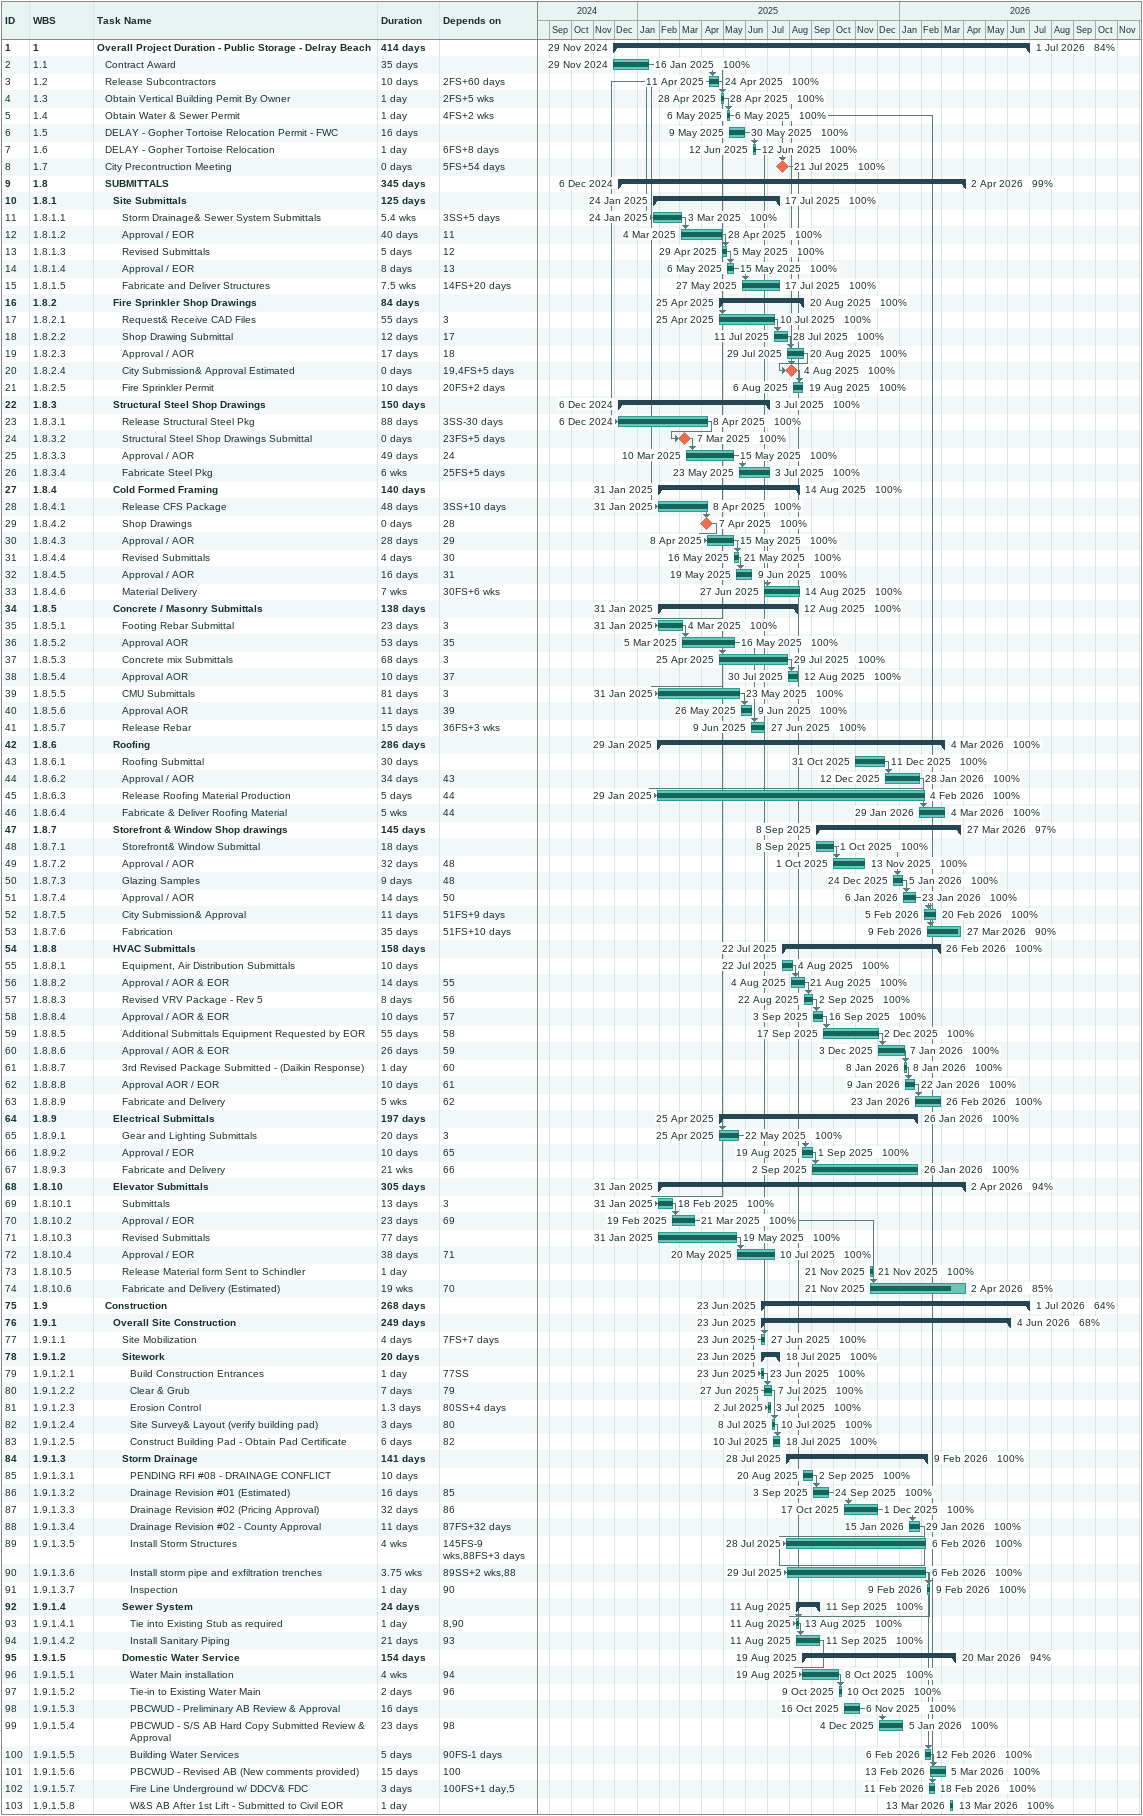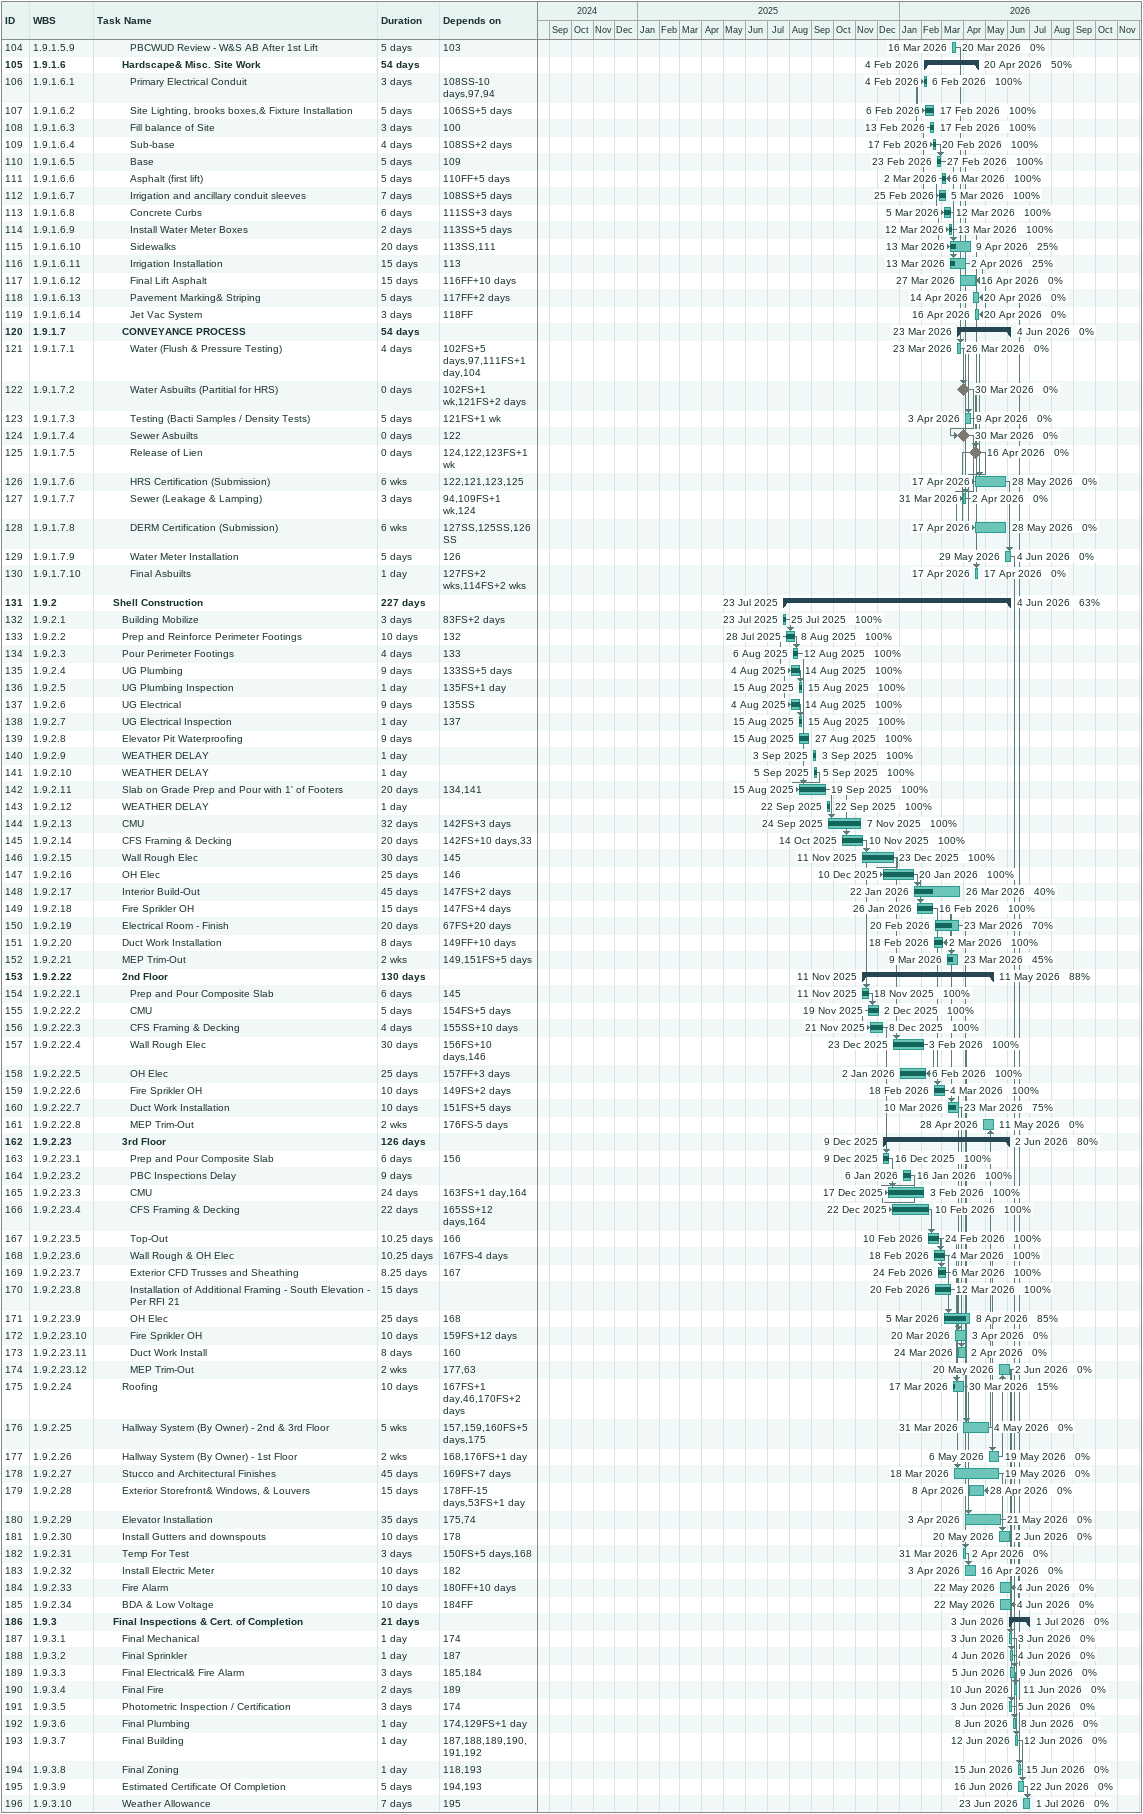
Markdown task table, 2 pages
| ID | WBS | Task | Duration | Start | Finish | Predecessors | % complete |
|---|---|---|---|---|---|---|---|
| 1 | 1 | **Overall Project Duration - Public Storage - Delray Beach** | 414d | 2024-11-29 | 2026-07-01 |  | 84 |
| 2 | 1.1 | Contract Award | 35d | 2024-11-29 | 2025-01-16 |  | 100 |
| 3 | 1.2 | Release Subcontractors | 10d | 2025-04-11 | 2025-04-24 | 2FS+60d | 100 |
| 4 | 1.3 | Obtain Vertical Building Pemit By Owner | 1d | 2025-04-28 | 2025-04-28 | 2FS+5w | 100 |
| 5 | 1.4 | Obtain Water & Sewer Permit | 1d | 2025-05-06 | 2025-05-06 | 4FS+2w | 100 |
| 6 | 1.5 | DELAY - Gopher Tortoise Relocation Permit - FWC | 16d | 2025-05-09 | 2025-05-30 |  | 100 |
| 7 | 1.6 | DELAY - Gopher Tortoise Relocation | 1d | 2025-06-12 | 2025-06-12 | 6FS+8d | 100 |
| 8 | 1.7 | City Precontruction Meeting | 0d | 2025-07-21 | 2025-07-21 | 5FS+54d | 100 |
| 9 | 1.8 | **SUBMITTALS** | 345d | 2024-12-06 | 2026-04-02 |  | 99 |
| 10 | 1.8.1 | **Site Submittals** | 125d | 2025-01-24 | 2025-07-17 |  | 100 |
| 11 | 1.8.1.1 | Storm Drainage& Sewer System Submittals | 5.4w | 2025-01-24 | 2025-03-03 | 3SS+5d | 100 |
| 12 | 1.8.1.2 | Approval / EOR | 40d | 2025-03-04 | 2025-04-28 | 11 | 100 |
| 13 | 1.8.1.3 | Revised Submittals | 5d | 2025-04-29 | 2025-05-05 | 12 | 100 |
| 14 | 1.8.1.4 | Approval / EOR | 8d | 2025-05-06 | 2025-05-15 | 13 | 100 |
| 15 | 1.8.1.5 | Fabricate and Deliver Structures | 7.5w | 2025-05-27 | 2025-07-17 | 14FS+20d | 100 |
| 16 | 1.8.2 | **Fire Sprinkler Shop Drawings** | 84d | 2025-04-25 | 2025-08-20 |  | 100 |
| 17 | 1.8.2.1 | Request& Receive CAD Files | 55d | 2025-04-25 | 2025-07-10 | 3 | 100 |
| 18 | 1.8.2.2 | Shop Drawing Submittal | 12d | 2025-07-11 | 2025-07-28 | 17 | 100 |
| 19 | 1.8.2.3 | Approval / AOR | 17d | 2025-07-29 | 2025-08-20 | 18 | 100 |
| 20 | 1.8.2.4 | City Submission& Approval Estimated | 0d | 2025-08-04 | 2025-08-04 | 19, 4FS+5d | 100 |
| 21 | 1.8.2.5 | Fire Sprinkler Permit | 10d | 2025-08-06 | 2025-08-19 | 20FS+2d | 100 |
| 22 | 1.8.3 | **Structural Steel Shop Drawings** | 150d | 2024-12-06 | 2025-07-03 |  | 100 |
| 23 | 1.8.3.1 | Release Structural Steel Pkg | 88d | 2024-12-06 | 2025-04-08 | 3SS-30d | 100 |
| 24 | 1.8.3.2 | Structural Steel Shop Drawings Submittal | 0d | 2025-03-07 | 2025-03-07 | 23FS+5d | 100 |
| 25 | 1.8.3.3 | Approval / AOR | 49d | 2025-03-10 | 2025-05-15 | 24 | 100 |
| 26 | 1.8.3.4 | Fabricate Steel Pkg | 6w | 2025-05-23 | 2025-07-03 | 25FS+5d | 100 |
| 27 | 1.8.4 | **Cold Formed Framing** | 140d | 2025-01-31 | 2025-08-14 |  | 100 |
| 28 | 1.8.4.1 | Release CFS Package | 48d | 2025-01-31 | 2025-04-08 | 3SS+10d | 100 |
| 29 | 1.8.4.2 | Shop Drawings | 0d | 2025-04-07 | 2025-04-07 | 28 | 100 |
| 30 | 1.8.4.3 | Approval / AOR | 28d | 2025-04-08 | 2025-05-15 | 29 | 100 |
| 31 | 1.8.4.4 | Revised Submittals | 4d | 2025-05-16 | 2025-05-21 | 30 | 100 |
| 32 | 1.8.4.5 | Approval / AOR | 16d | 2025-05-19 | 2025-06-09 | 31 | 100 |
| 33 | 1.8.4.6 | Material Delivery | 7w | 2025-06-27 | 2025-08-14 | 30FS+6w | 100 |
| 34 | 1.8.5 | **Concrete / Masonry Submittals** | 138d | 2025-01-31 | 2025-08-12 |  | 100 |
| 35 | 1.8.5.1 | Footing Rebar Submittal | 23d | 2025-01-31 | 2025-03-04 | 3 | 100 |
| 36 | 1.8.5.2 | Approval AOR | 53d | 2025-03-05 | 2025-05-16 | 35 | 100 |
| 37 | 1.8.5.3 | Concrete mix Submittals | 68d | 2025-04-25 | 2025-07-29 | 3 | 100 |
| 38 | 1.8.5.4 | Approval AOR | 10d | 2025-07-30 | 2025-08-12 | 37 | 100 |
| 39 | 1.8.5.5 | CMU Submittals | 81d | 2025-01-31 | 2025-05-23 | 3 | 100 |
| 40 | 1.8.5.6 | Approval AOR | 11d | 2025-05-26 | 2025-06-09 | 39 | 100 |
| 41 | 1.8.5.7 | Release Rebar | 15d | 2025-06-09 | 2025-06-27 | 36FS+3w | 100 |
| 42 | 1.8.6 | **Roofing** | 286d | 2025-01-29 | 2026-03-04 |  | 100 |
| 43 | 1.8.6.1 | Roofing Submittal | 30d | 2025-10-31 | 2025-12-11 |  | 100 |
| 44 | 1.8.6.2 | Approval / AOR | 34d | 2025-12-12 | 2026-01-28 | 43 | 100 |
| 45 | 1.8.6.3 | Release Roofing Material Production | 5d | 2025-01-29 | 2026-02-04 | 44 | 100 |
| 46 | 1.8.6.4 | Fabricate & Deliver Roofing Material | 5w | 2026-01-29 | 2026-03-04 | 44 | 100 |
| 47 | 1.8.7 | **Storefront & Window Shop drawings** | 145d | 2025-09-08 | 2026-03-27 |  | 97 |
| 48 | 1.8.7.1 | Storefront& Window Submittal | 18d | 2025-09-08 | 2025-10-01 |  | 100 |
| 49 | 1.8.7.2 | Approval / AOR | 32d | 2025-10-01 | 2025-11-13 | 48 | 100 |
| 50 | 1.8.7.3 | Glazing Samples | 9d | 2025-12-24 | 2026-01-05 | 48 | 100 |
| 51 | 1.8.7.4 | Approval / AOR | 14d | 2026-01-06 | 2026-01-23 | 50 | 100 |
| 52 | 1.8.7.5 | City Submission& Approval | 11d | 2026-02-05 | 2026-02-20 | 51FS+9d | 100 |
| 53 | 1.8.7.6 | Fabrication | 35d | 2026-02-09 | 2026-03-27 | 51FS+10d | 90 |
| 54 | 1.8.8 | **HVAC Submittals** | 158d | 2025-07-22 | 2026-02-26 |  | 100 |
| 55 | 1.8.8.1 | Equipment, Air Distribution Submittals | 10d | 2025-07-22 | 2025-08-04 |  | 100 |
| 56 | 1.8.8.2 | Approval / AOR & EOR | 14d | 2025-08-04 | 2025-08-21 | 55 | 100 |
| 57 | 1.8.8.3 | Revised VRV Package - Rev 5 | 8d | 2025-08-22 | 2025-09-02 | 56 | 100 |
| 58 | 1.8.8.4 | Approval / AOR & EOR | 10d | 2025-09-03 | 2025-09-16 | 57 | 100 |
| 59 | 1.8.8.5 | Additional Submittals Equipment Requested by EOR | 55d | 2025-09-17 | 2025-12-02 | 58 | 100 |
| 60 | 1.8.8.6 | Approval / AOR & EOR | 26d | 2025-12-03 | 2026-01-07 | 59 | 100 |
| 61 | 1.8.8.7 | 3rd Revised Package Submitted - (Daikin Response) | 1d | 2026-01-08 | 2026-01-08 | 60 | 100 |
| 62 | 1.8.8.8 | Approval AOR / EOR | 10d | 2026-01-09 | 2026-01-22 | 61 | 100 |
| 63 | 1.8.8.9 | Fabricate and Delivery | 5w | 2026-01-23 | 2026-02-26 | 62 | 100 |
| 64 | 1.8.9 | **Electrical Submittals** | 197d | 2025-04-25 | 2026-01-26 |  | 100 |
| 65 | 1.8.9.1 | Gear and Lighting Submittals | 20d | 2025-04-25 | 2025-05-22 | 3 | 100 |
| 66 | 1.8.9.2 | Approval / EOR | 10d | 2025-08-19 | 2025-09-01 | 65 | 100 |
| 67 | 1.8.9.3 | Fabricate and Delivery | 21w | 2025-09-02 | 2026-01-26 | 66 | 100 |
| 68 | 1.8.10 | **Elevator Submittals** | 305d | 2025-01-31 | 2026-04-02 |  | 94 |
| 69 | 1.8.10.1 | Submittals | 13d | 2025-01-31 | 2025-02-18 | 3 | 100 |
| 70 | 1.8.10.2 | Approval / EOR | 23d | 2025-02-19 | 2025-03-21 | 69 | 100 |
| 71 | 1.8.10.3 | Revised Submittals | 77d | 2025-01-31 | 2025-05-19 |  | 100 |
| 72 | 1.8.10.4 | Approval / EOR | 38d | 2025-05-20 | 2025-07-10 | 71 | 100 |
| 73 | 1.8.10.5 | Release Material form Sent to Schindler | 1d | 2025-11-21 | 2025-11-21 |  | 100 |
| 74 | 1.8.10.6 | Fabricate and Delivery (Estimated) | 19w | 2025-11-21 | 2026-04-02 | 70 | 85 |
| 75 | 1.9 | **Construction** | 268d | 2025-06-23 | 2026-07-01 |  | 64 |
| 76 | 1.9.1 | **Overall Site Construction** | 249d | 2025-06-23 | 2026-06-04 |  | 68 |
| 77 | 1.9.1.1 | Site Mobilization | 4d | 2025-06-23 | 2025-06-27 | 7FS+7d | 100 |
| 78 | 1.9.1.2 | **Sitework** | 20d | 2025-06-23 | 2025-07-18 |  | 100 |
| 79 | 1.9.1.2.1 | Build Construction Entrances | 1d | 2025-06-23 | 2025-06-23 | 77SS | 100 |
| 80 | 1.9.1.2.2 | Clear & Grub | 7d | 2025-06-27 | 2025-07-07 | 79 | 100 |
| 81 | 1.9.1.2.3 | Erosion Control | 1.3d | 2025-07-02 | 2025-07-03 | 80SS+4d | 100 |
| 82 | 1.9.1.2.4 | Site Survey& Layout (verify building pad) | 3d | 2025-07-08 | 2025-07-10 | 80 | 100 |
| 83 | 1.9.1.2.5 | Construct Building Pad - Obtain Pad Certificate | 6d | 2025-07-10 | 2025-07-18 | 82 | 100 |
| 84 | 1.9.1.3 | **Storm Drainage** | 141d | 2025-07-28 | 2026-02-09 |  | 100 |
| 85 | 1.9.1.3.1 | PENDING RFI #08 - DRAINAGE CONFLICT | 10d | 2025-08-20 | 2025-09-02 |  | 100 |
| 86 | 1.9.1.3.2 | Drainage Revision #01 (Estimated) | 16d | 2025-09-03 | 2025-09-24 | 85 | 100 |
| 87 | 1.9.1.3.3 | Drainage Revision #02 (Pricing Approval) | 32d | 2025-10-17 | 2025-12-01 | 86 | 100 |
| 88 | 1.9.1.3.4 | Drainage Revision #02 - County Approval | 11d | 2026-01-15 | 2026-01-29 | 87FS+32d | 100 |
| 89 | 1.9.1.3.5 | Install Storm Structures | 4w | 2025-07-28 | 2026-02-06 | 145FS-9w, 88FS+3d | 100 |
| 90 | 1.9.1.3.6 | Install storm pipe and exfiltration trenches | 3.75w | 2025-07-29 | 2026-02-06 | 89SS+2w, 88 | 100 |
| 91 | 1.9.1.3.7 | Inspection | 1d | 2026-02-09 | 2026-02-09 | 90 | 100 |
| 92 | 1.9.1.4 | **Sewer System** | 24d | 2025-08-11 | 2025-09-11 |  | 100 |
| 93 | 1.9.1.4.1 | Tie into Existing Stub as required | 1d | 2025-08-11 | 2025-08-13 | 8, 90 | 100 |
| 94 | 1.9.1.4.2 | Install Sanitary Piping | 21d | 2025-08-11 | 2025-09-11 | 93 | 100 |
| 95 | 1.9.1.5 | **Domestic Water Service** | 154d | 2025-08-19 | 2026-03-20 |  | 94 |
| 96 | 1.9.1.5.1 | Water Main installation | 4w | 2025-08-19 | 2025-10-08 | 94 | 100 |
| 97 | 1.9.1.5.2 | Tie-in to Existing Water Main | 2d | 2025-10-09 | 2025-10-10 | 96 | 100 |
| 98 | 1.9.1.5.3 | PBCWUD - Preliminary AB Review & Approval | 16d | 2025-10-16 | 2025-11-06 |  | 100 |
| 99 | 1.9.1.5.4 | PBCWUD - S/S AB Hard Copy Submitted Review & Approval | 23d | 2025-12-04 | 2026-01-05 | 98 | 100 |
| 100 | 1.9.1.5.5 | Building Water Services | 5d | 2026-02-06 | 2026-02-12 | 90FS-1d | 100 |
| 101 | 1.9.1.5.6 | PBCWUD - Revised AB (New comments provided) | 15d | 2026-02-13 | 2026-03-05 | 100 | 100 |
| 102 | 1.9.1.5.7 | Fire Line Underground w/ DDCV& FDC | 3d | 2026-02-11 | 2026-02-18 | 100FS+1d, 5 | 100 |
| 103 | 1.9.1.5.8 | W&S AB After 1st Lift - Submitted to Civil EOR | 1d | 2026-03-13 | 2026-03-13 |  | 100 |
| 104 | 1.9.1.5.9 | PBCWUD Review - W&S AB After 1st Lift | 5d | 2026-03-16 | 2026-03-20 | 103 | 0 |
| 105 | 1.9.1.6 | **Hardscape& Misc. Site Work** | 54d | 2026-02-04 | 2026-04-20 |  | 50 |
| 106 | 1.9.1.6.1 | Primary Electrical Conduit | 3d | 2026-02-04 | 2026-02-06 | 108SS-10d, 97, 94 | 100 |
| 107 | 1.9.1.6.2 | Site Lighting, brooks boxes,& Fixture Installation | 5d | 2026-02-06 | 2026-02-17 | 106SS+5d | 100 |
| 108 | 1.9.1.6.3 | Fill balance of Site | 3d | 2026-02-13 | 2026-02-17 | 100 | 100 |
| 109 | 1.9.1.6.4 | Sub-base | 4d | 2026-02-17 | 2026-02-20 | 108SS+2d | 100 |
| 110 | 1.9.1.6.5 | Base | 5d | 2026-02-23 | 2026-02-27 | 109 | 100 |
| 111 | 1.9.1.6.6 | Asphalt (first lift) | 5d | 2026-03-02 | 2026-03-06 | 110FF+5d | 100 |
| 112 | 1.9.1.6.7 | Irrigation and ancillary conduit sleeves | 7d | 2026-02-25 | 2026-03-05 | 108SS+5d | 100 |
| 113 | 1.9.1.6.8 | Concrete Curbs | 6d | 2026-03-05 | 2026-03-12 | 111SS+3d | 100 |
| 114 | 1.9.1.6.9 | Install Water Meter Boxes | 2d | 2026-03-12 | 2026-03-13 | 113SS+5d | 100 |
| 115 | 1.9.1.6.10 | Sidewalks | 20d | 2026-03-13 | 2026-04-09 | 113SS, 111 | 25 |
| 116 | 1.9.1.6.11 | Irrigation Installation | 15d | 2026-03-13 | 2026-04-02 | 113 | 25 |
| 117 | 1.9.1.6.12 | Final Lift Asphalt | 15d | 2026-03-27 | 2026-04-16 | 116FF+10d | 0 |
| 118 | 1.9.1.6.13 | Pavement Marking& Striping | 5d | 2026-04-14 | 2026-04-20 | 117FF+2d | 0 |
| 119 | 1.9.1.6.14 | Jet Vac System | 3d | 2026-04-16 | 2026-04-20 | 118FF | 0 |
| 120 | 1.9.1.7 | **CONVEYANCE PROCESS** | 54d | 2026-03-23 | 2026-06-04 |  | 0 |
| 121 | 1.9.1.7.1 | Water (Flush & Pressure Testing) | 4d | 2026-03-23 | 2026-03-26 | 102FS+5d, 97, 111FS+1d, 104 | 0 |
| 122 | 1.9.1.7.2 | Water Asbuilts (Partitial for HRS) | 0d | 2026-03-30 | 2026-03-30 | 102FS+1w, 121FS+2d | 0 |
| 123 | 1.9.1.7.3 | Testing (Bacti Samples / Density Tests) | 5d | 2026-04-03 | 2026-04-09 | 121FS+1w | 0 |
| 124 | 1.9.1.7.4 | Sewer Asbuilts | 0d | 2026-03-30 | 2026-03-30 | 122 | 0 |
| 125 | 1.9.1.7.5 | Release of Lien | 0d | 2026-04-16 | 2026-04-16 | 124, 122, 123FS+1w | 0 |
| 126 | 1.9.1.7.6 | HRS Certification (Submission) | 6w | 2026-04-17 | 2026-05-28 | 122, 121, 123, 125 | 0 |
| 127 | 1.9.1.7.7 | Sewer (Leakage & Lamping) | 3d | 2026-03-31 | 2026-04-02 | 94, 109FS+1w, 124 | 0 |
| 128 | 1.9.1.7.8 | DERM Certification (Submission) | 6w | 2026-04-17 | 2026-05-28 | 127SS, 125SS, 126SS | 0 |
| 129 | 1.9.1.7.9 | Water Meter Installation | 5d | 2026-05-29 | 2026-06-04 | 126 | 0 |
| 130 | 1.9.1.7.10 | Final Asbuilts | 1d | 2026-04-17 | 2026-04-17 | 127FS+2w, 114FS+2w | 0 |
| 131 | 1.9.2 | **Shell Construction** | 227d | 2025-07-23 | 2026-06-04 |  | 63 |
| 132 | 1.9.2.1 | Building Mobilize | 3d | 2025-07-23 | 2025-07-25 | 83FS+2d | 100 |
| 133 | 1.9.2.2 | Prep and Reinforce Perimeter Footings | 10d | 2025-07-28 | 2025-08-08 | 132 | 100 |
| 134 | 1.9.2.3 | Pour Perimeter Footings | 4d | 2025-08-06 | 2025-08-12 | 133 | 100 |
| 135 | 1.9.2.4 | UG Plumbing | 9d | 2025-08-04 | 2025-08-14 | 133SS+5d | 100 |
| 136 | 1.9.2.5 | UG Plumbing Inspection | 1d | 2025-08-15 | 2025-08-15 | 135FS+1d | 100 |
| 137 | 1.9.2.6 | UG Electrical | 9d | 2025-08-04 | 2025-08-14 | 135SS | 100 |
| 138 | 1.9.2.7 | UG Electrical Inspection | 1d | 2025-08-15 | 2025-08-15 | 137 | 100 |
| 139 | 1.9.2.8 | Elevator Pit Waterproofing | 9d | 2025-08-15 | 2025-08-27 |  | 100 |
| 140 | 1.9.2.9 | WEATHER DELAY | 1d | 2025-09-03 | 2025-09-03 |  | 100 |
| 141 | 1.9.2.10 | WEATHER DELAY | 1d | 2025-09-05 | 2025-09-05 |  | 100 |
| 142 | 1.9.2.11 | Slab on Grade Prep and Pour with 1' of Footers | 20d | 2025-08-15 | 2025-09-19 | 134, 141 | 100 |
| 143 | 1.9.2.12 | WEATHER DELAY | 1d | 2025-09-22 | 2025-09-22 |  | 100 |
| 144 | 1.9.2.13 | CMU | 32d | 2025-09-24 | 2025-11-07 | 142FS+3d | 100 |
| 145 | 1.9.2.14 | CFS Framing & Decking | 20d | 2025-10-14 | 2025-11-10 | 142FS+10d, 33 | 100 |
| 146 | 1.9.2.15 | Wall Rough Elec | 30d | 2025-11-11 | 2025-12-23 | 145 | 100 |
| 147 | 1.9.2.16 | OH Elec | 25d | 2025-12-10 | 2026-01-20 | 146 | 100 |
| 148 | 1.9.2.17 | Interior Build-Out | 45d | 2026-01-22 | 2026-03-26 | 147FS+2d | 40 |
| 149 | 1.9.2.18 | Fire Sprikler OH | 15d | 2026-01-26 | 2026-02-16 | 147FS+4d | 100 |
| 150 | 1.9.2.19 | Electrical Room - Finish | 20d | 2026-02-20 | 2026-03-23 | 67FS+20d | 70 |
| 151 | 1.9.2.20 | Duct Work Installation | 8d | 2026-02-18 | 2026-03-02 | 149FF+10d | 100 |
| 152 | 1.9.2.21 | MEP Trim-Out | 2w | 2026-03-09 | 2026-03-23 | 149, 151FS+5d | 45 |
| 153 | 1.9.2.22 | **2nd Floor** | 130d | 2025-11-11 | 2026-05-11 |  | 88 |
| 154 | 1.9.2.22.1 | Prep and Pour Composite Slab | 6d | 2025-11-11 | 2025-11-18 | 145 | 100 |
| 155 | 1.9.2.22.2 | CMU | 5d | 2025-11-19 | 2025-12-02 | 154FS+5d | 100 |
| 156 | 1.9.2.22.3 | CFS Framing & Decking | 4d | 2025-11-21 | 2025-12-08 | 155SS+10d | 100 |
| 157 | 1.9.2.22.4 | Wall Rough Elec | 30d | 2025-12-23 | 2026-02-03 | 156FS+10d, 146 | 100 |
| 158 | 1.9.2.22.5 | OH Elec | 25d | 2026-01-02 | 2026-02-06 | 157FF+3d | 100 |
| 159 | 1.9.2.22.6 | Fire Sprikler OH | 10d | 2026-02-18 | 2026-03-04 | 149FS+2d | 100 |
| 160 | 1.9.2.22.7 | Duct Work Installation | 10d | 2026-03-10 | 2026-03-23 | 151FS+5d | 75 |
| 161 | 1.9.2.22.8 | MEP Trim-Out | 2w | 2026-04-28 | 2026-05-11 | 176FS-5d | 0 |
| 162 | 1.9.2.23 | **3rd Floor** | 126d | 2025-12-09 | 2026-06-02 |  | 80 |
| 163 | 1.9.2.23.1 | Prep and Pour Composite Slab | 6d | 2025-12-09 | 2025-12-16 | 156 | 100 |
| 164 | 1.9.2.23.2 | PBC Inspections Delay | 9d | 2026-01-06 | 2026-01-16 |  | 100 |
| 165 | 1.9.2.23.3 | CMU | 24d | 2025-12-17 | 2026-02-03 | 163FS+1d, 164 | 100 |
| 166 | 1.9.2.23.4 | CFS Framing & Decking | 22d | 2025-12-22 | 2026-02-10 | 165SS+12d, 164 | 100 |
| 167 | 1.9.2.23.5 | Top-Out | 10.25d | 2026-02-10 | 2026-02-24 | 166 | 100 |
| 168 | 1.9.2.23.6 | Wall Rough & OH Elec | 10.25d | 2026-02-18 | 2026-03-04 | 167FS-4d | 100 |
| 169 | 1.9.2.23.7 | Exterior CFD Trusses and Sheathing | 8.25d | 2026-02-24 | 2026-03-06 | 167 | 100 |
| 170 | 1.9.2.23.8 | Installation of Additional Framing - South Elevation - Per RFI 21 | 15d | 2026-02-20 | 2026-03-12 |  | 100 |
| 171 | 1.9.2.23.9 | OH Elec | 25d | 2026-03-05 | 2026-04-08 | 168 | 85 |
| 172 | 1.9.2.23.10 | Fire Sprikler OH | 10d | 2026-03-20 | 2026-04-03 | 159FS+12d | 0 |
| 173 | 1.9.2.23.11 | Duct Work Install | 8d | 2026-03-24 | 2026-04-02 | 160 | 0 |
| 174 | 1.9.2.23.12 | MEP Trim-Out | 2w | 2026-05-20 | 2026-06-02 | 177, 63 | 0 |
| 175 | 1.9.2.24 | Roofing | 10d | 2026-03-17 | 2026-03-30 | 167FS+1d, 46, 170FS+2d | 15 |
| 176 | 1.9.2.25 | Hallway System (By Owner) - 2nd & 3rd Floor | 5w | 2026-03-31 | 2026-05-04 | 157, 159, 160FS+5d, 175 | 0 |
| 177 | 1.9.2.26 | Hallway System (By Owner) - 1st Floor | 2w | 2026-05-06 | 2026-05-19 | 168, 176FS+1d | 0 |
| 178 | 1.9.2.27 | Stucco and Architectural Finishes | 45d | 2026-03-18 | 2026-05-19 | 169FS+7d | 0 |
| 179 | 1.9.2.28 | Exterior Storefront& Windows, & Louvers | 15d | 2026-04-08 | 2026-04-28 | 178FF-15d, 53FS+1d | 0 |
| 180 | 1.9.2.29 | Elevator Installation | 35d | 2026-04-03 | 2026-05-21 | 175, 74 | 0 |
| 181 | 1.9.2.30 | Install Gutters and downspouts | 10d | 2026-05-20 | 2026-06-02 | 178 | 0 |
| 182 | 1.9.2.31 | Temp For Test | 3d | 2026-03-31 | 2026-04-02 | 150FS+5d, 168 | 0 |
| 183 | 1.9.2.32 | Install Electric Meter | 10d | 2026-04-03 | 2026-04-16 | 182 | 0 |
| 184 | 1.9.2.33 | Fire Alarm | 10d | 2026-05-22 | 2026-06-04 | 180FF+10d | 0 |
| 185 | 1.9.2.34 | BDA & Low Voltage | 10d | 2026-05-22 | 2026-06-04 | 184FF | 0 |
| 186 | 1.9.3 | **Final Inspections & Cert. of Completion** | 21d | 2026-06-03 | 2026-07-01 |  | 0 |
| 187 | 1.9.3.1 | Final Mechanical | 1d | 2026-06-03 | 2026-06-03 | 174 | 0 |
| 188 | 1.9.3.2 | Final Sprinkler | 1d | 2026-06-04 | 2026-06-04 | 187 | 0 |
| 189 | 1.9.3.3 | Final Electrical& Fire Alarm | 3d | 2026-06-05 | 2026-06-09 | 185, 184 | 0 |
| 190 | 1.9.3.4 | Final Fire | 2d | 2026-06-10 | 2026-06-11 | 189 | 0 |
| 191 | 1.9.3.5 | Photometric Inspection / Certification | 3d | 2026-06-03 | 2026-06-05 | 174 | 0 |
| 192 | 1.9.3.6 | Final Plumbing | 1d | 2026-06-08 | 2026-06-08 | 174, 129FS+1d | 0 |
| 193 | 1.9.3.7 | Final Building | 1d | 2026-06-12 | 2026-06-12 | 187, 188, 189, 190, 191, 192 | 0 |
| 194 | 1.9.3.8 | Final Zoning | 1d | 2026-06-15 | 2026-06-15 | 118, 193 | 0 |
| 195 | 1.9.3.9 | Estimated Certificate Of Completion | 5d | 2026-06-16 | 2026-06-22 | 194, 193 | 0 |
| 196 | 1.9.3.10 | Weather Allowance | 7d | 2026-06-23 | 2026-07-01 | 195 | 0 |
